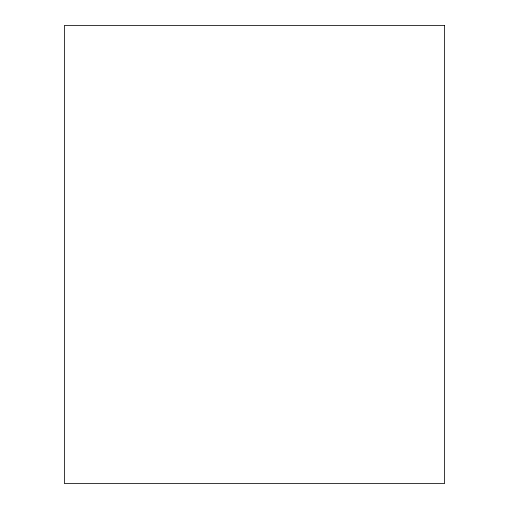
<?xml version="1.0" encoding="UTF-8"?>
<svg xmlns="http://www.w3.org/2000/svg" width="509" height="509" viewBox="0 0 509 509"><rect width="100%" height="100%" fill="white"/><g stroke="black" fill="none" stroke-linecap="round" stroke-linejoin="round"><path stroke-width="0.76" d="M444.586 25.45L64.414 25.45L64.414 483.55L444.586 483.55L444.586 25.45"/></g></svg>
